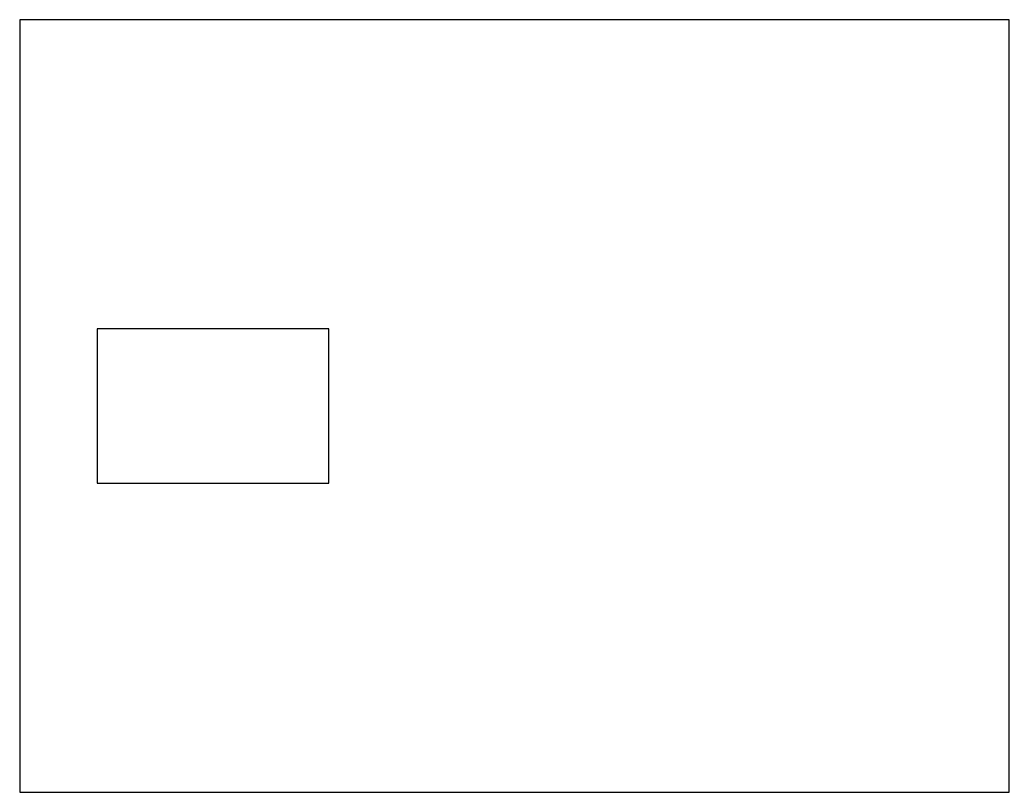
# Model space of a CAD drawing. Header units: millimetres. Extents: x -1.6 to 1.6, y -1.25 to 1.25.
import ezdxf

# ---------------------------------------------------------------- set-up
doc = ezdxf.new("R2010")
doc.units = ezdxf.units.MM

msp = doc.modelspace()

# ---------------------------------------------------------------- linework, layer by layer
at = {"color": 7, "linetype": 'Continuous', "lineweight": 25}
for p, q in [((-1.6, 1.25), (-1.6, -1.25)), ((1.6, 1.25), (-1.6, 1.25)), ((1.6, -1.25), (1.6, 1.25)), ((-0.6, 0.25), (-1.35, 0.25)), ((-1.35, 0.25), (-1.35, -0.25)), ((-0.6, -0.25), (-0.6, 0.25)), ((-1.35, -0.25), (-0.6, -0.25)), ((-1.6, -1.25), (1.6, -1.25))]:
    msp.add_line(p, q, dxfattribs=at)

doc.saveas('drawing.dxf')
